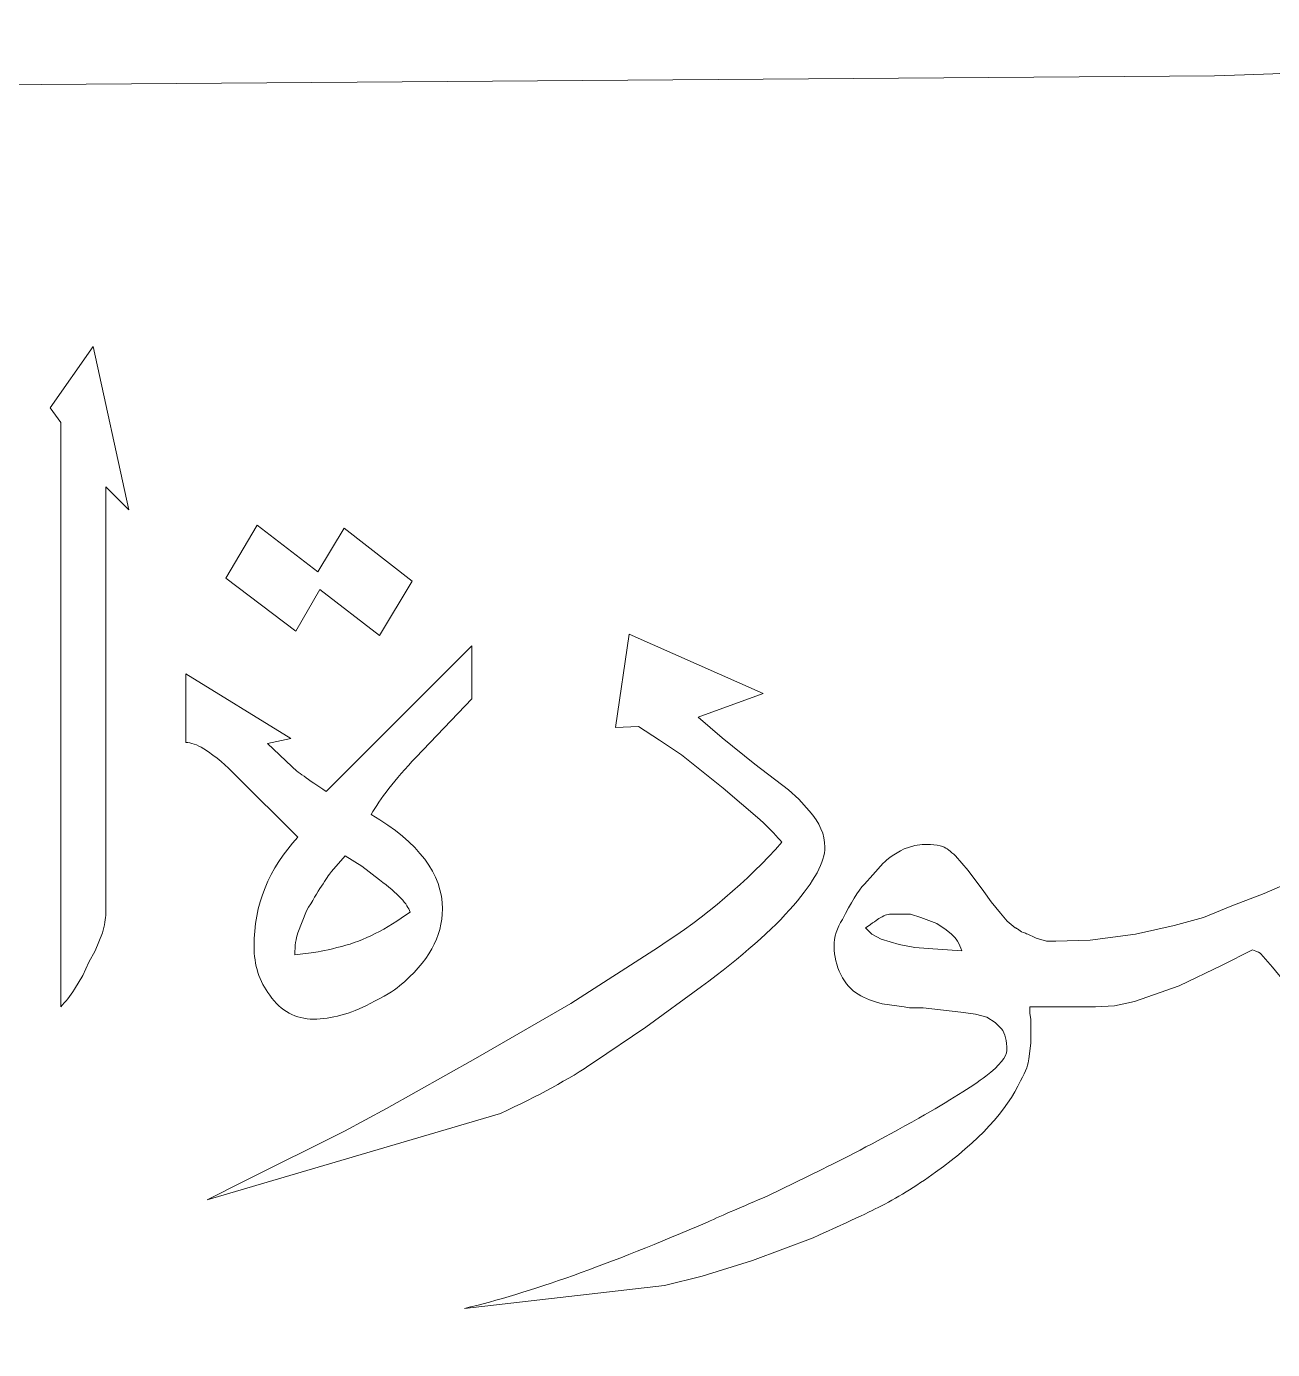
# Model space of a CAD drawing. Header units: inches. Extents: x -10.1 to 4.4, y -4.3 to 7.7.
# Drawn here: x -7.041 to -5.946, y 1.62 to 2.783 of the extents above; entities that cross this region are included whole.
import ezdxf

# ---------------------------------------------------------------- set-up
doc = ezdxf.new("R2010")
doc.units = ezdxf.units.IN
doc.header["$MEASUREMENT"] = 0
doc.layers.add('Layer 1', color=7, linetype='Continuous')

msp = doc.modelspace()

# ---------------------------------------------------------------- linework, layer by layer
at = {"layer": 'Layer 1', "color": 250, "lineweight": 5}
msp.add_open_spline([(-7.2263, -2.75), (-6.5468, -2.7457), (-5.8697, -2.7298), (-5.605, -2.7295), (-5.605, -2.7295), (-5.5469, -2.7674), (-5.4886, -2.7216), (-5.4287, -2.6465), (-5.4287, -2.6465), (-5.3914, -2.7166), (-5.3094, -2.7448), (-5.2129, -2.7224), (-5.2129, -2.7224), (-5.2129, -2.7224), (-4.9944, -2.6823), (-4.9944, -2.6823), (-4.9944, -2.6823), (-4.9944, -2.6823), (-4.685, -2.7486), (-4.685, -2.7486), (-4.685, -2.7486), (-4.5984, -2.7555), (-4.5091, -2.7053), (-4.5079, -2.5222), (-4.5079, -2.5222), (-4.4426, -2.235), (-4.6187, -2.1), (-4.4842, -1.8194), (-4.4842, -1.8194), (-4.507, -1.7291), (-4.5303, -1.4574), (-4.6127, -1.4241), (-4.6127, -1.4241), (-4.5512, -1.4205), (-4.493, -1.3276), (-4.5073, -1.1837), (-4.5073, -1.1837), (-4.5073, -1.1837), (-4.4849, 1.6364), (-4.4849, 1.6364), (-4.4849, 1.6364), (-4.4614, 1.722), (-4.5458, 1.8747), (-4.5744, 1.9267), (-4.5744, 1.9267), (-4.5765, 2.0093), (-4.4907, 2.0352), (-4.4869, 2.1697), (-4.4869, 2.1697), (-4.4869, 2.1697), (-4.4865, 2.3486), (-4.4865, 2.3486), (-4.4865, 2.3486), (-4.6105, 2.3546), (-4.8408, 2.1498), (-4.8826, 2.3909), (-4.8826, 2.3909), (-4.8811, 2.6033), (-4.7799, 2.5403), (-4.6226, 2.5161), (-4.6226, 2.5161), (-4.3514, 2.5293), (-4.5225, 2.7394), (-4.6174, 2.7359), (-4.6174, 2.7359), (-4.9019, 2.7251), (-5.1374, 2.7614), (-5.4036, 2.6502), (-5.4036, 2.6502), (-5.6819, 2.7827), (-5.7084, 2.7482), (-5.997, 2.7393), (-5.997, 2.7393), (-5.997, 2.7393), (-7.2263, 2.7302), (-7.2263, 2.7302), (-7.2263, 2.7302), (-7.2263, 2.7302), (-8.4556, 2.7393), (-8.4556, 2.7393), (-8.4556, 2.7393), (-8.7442, 2.7482), (-8.7707, 2.7827), (-9.049, 2.6502), (-9.049, 2.6502), (-9.3153, 2.7614), (-9.5507, 2.7251), (-9.8352, 2.7359), (-9.8352, 2.7359), (-9.9301, 2.7394), (-10.0959, 2.5242), (-9.8247, 2.511), (-9.8247, 2.511), (-9.6675, 2.5352), (-9.5816, 2.5441), (-9.58, 2.3913), (-9.58, 2.3913), (-9.6218, 2.1502), (-9.8422, 2.3546), (-9.9661, 2.3486), (-9.9661, 2.3486), (-9.9661, 2.3486), (-9.9657, 2.1697), (-9.9657, 2.1697), (-9.9657, 2.1697), (-9.9619, 2.0352), (-9.8761, 2.0093), (-9.8782, 1.9267), (-9.8782, 1.9267), (-9.9068, 1.8747), (-9.9912, 1.722), (-9.9677, 1.6364), (-9.9677, 1.6364), (-9.9677, 1.6364), (-9.9453, -1.1837), (-9.9453, -1.1837), (-9.9453, -1.1837), (-9.9596, -1.3276), (-9.9014, -1.4205), (-9.8399, -1.4241), (-9.8399, -1.4241), (-9.9223, -1.4574), (-9.9456, -1.7291), (-9.9684, -1.8194), (-9.9684, -1.8194), (-9.8339, -2.1), (-10.01, -2.235), (-9.9447, -2.5222), (-9.9447, -2.5222), (-9.9435, -2.7053), (-9.8542, -2.7555), (-9.7676, -2.7486), (-9.7676, -2.7486), (-9.7676, -2.7486), (-9.4582, -2.6823), (-9.4582, -2.6823), (-9.4582, -2.6823), (-9.4582, -2.6823), (-9.2397, -2.7224), (-9.2397, -2.7224), (-9.2397, -2.7224), (-9.1432, -2.7448), (-9.0612, -2.7166), (-9.0239, -2.6465), (-9.0239, -2.6465), (-8.964, -2.7216), (-8.9057, -2.7674), (-8.8476, -2.7295), (-8.8476, -2.7295), (-8.5829, -2.7298), (-7.9058, -2.7457), (-7.2263, -2.75)], degree=3, knots=[0, 0, 0, 0, 0.026316, 0.026316, 0.026316, 0.026316, 0.052632, 0.052632, 0.052632, 0.052632, 0.078947, 0.078947, 0.078947, 0.078947, 0.105263, 0.105263, 0.105263, 0.105263, 0.131579, 0.131579, 0.131579, 0.131579, 0.157895, 0.157895, 0.157895, 0.157895, 0.184211, 0.184211, 0.184211, 0.184211, 0.210526, 0.210526, 0.210526, 0.210526, 0.236842, 0.236842, 0.236842, 0.236842, 0.263158, 0.263158, 0.263158, 0.263158, 0.289474, 0.289474, 0.289474, 0.289474, 0.315789, 0.315789, 0.315789, 0.315789, 0.342105, 0.342105, 0.342105, 0.342105, 0.368421, 0.368421, 0.368421, 0.368421, 0.394737, 0.394737, 0.394737, 0.394737, 0.421053, 0.421053, 0.421053, 0.421053, 0.447368, 0.447368, 0.447368, 0.447368, 0.473684, 0.473684, 0.473684, 0.473684, 0.5, 0.5, 0.5, 0.5, 0.526316, 0.526316, 0.526316, 0.526316, 0.552632, 0.552632, 0.552632, 0.552632, 0.578947, 0.578947, 0.578947, 0.578947, 0.605263, 0.605263, 0.605263, 0.605263, 0.631579, 0.631579, 0.631579, 0.631579, 0.657895, 0.657895, 0.657895, 0.657895, 0.684211, 0.684211, 0.684211, 0.684211, 0.710526, 0.710526, 0.710526, 0.710526, 0.736842, 0.736842, 0.736842, 0.736842, 0.763158, 0.763158, 0.763158, 0.763158, 0.789474, 0.789474, 0.789474, 0.789474, 0.815789, 0.815789, 0.815789, 0.815789, 0.842105, 0.842105, 0.842105, 0.842105, 0.868421, 0.868421, 0.868421, 0.868421, 0.894737, 0.894737, 0.894737, 0.894737, 0.921053, 0.921053, 0.921053, 0.921053, 0.947368, 0.947368, 0.947368, 0.947368, 0.973684, 0.973684, 0.973684, 0.973684, 1, 1, 1, 1], dxfattribs=at)
at = {"layer": 'Layer 1', "color": 232, "lineweight": 13}
for points, knots in [([(-6.9507, 2.3582), (-6.9507, 2.3582), (-6.9709, 2.3783), (-6.9709, 2.3783), (-6.9709, 2.3783), (-6.9709, 2.3783), (-6.9709, 2.0037), (-6.9709, 2.0037), (-6.9709, 2.0037), (-6.9709, 1.9989), (-6.9719, 1.9931), (-6.9737, 1.9864), (-6.9737, 1.9864), (-6.9737, 1.9864), (-6.9801, 1.9708), (-6.9801, 1.9708), (-6.9801, 1.9708), (-6.9801, 1.9708), (-6.9857, 1.9608), (-6.9857, 1.9608), (-6.9857, 1.9608), (-6.9857, 1.9608), (-6.9912, 1.9489), (-6.9912, 1.9489), (-6.9912, 1.9489), (-6.9912, 1.9489), (-6.9985, 1.937), (-6.9985, 1.937), (-6.9985, 1.937), (-7.0022, 1.9309), (-7.0062, 1.9258), (-7.0105, 1.9215), (-7.0105, 1.9215), (-7.0105, 1.9215), (-7.0105, 2.4349), (-7.0105, 2.4349), (-7.0105, 2.4349), (-7.0105, 2.4349), (-7.0197, 2.4477), (-7.0197, 2.4477), (-7.0197, 2.4477), (-7.0197, 2.4477), (-6.982, 2.5016), (-6.982, 2.5016), (-6.982, 2.5016), (-6.982, 2.5016), (-6.9507, 2.3582), (-6.9507, 2.3582)], [0, 0, 0, 0, 0.083333, 0.083333, 0.083333, 0.083333, 0.166667, 0.166667, 0.166667, 0.166667, 0.25, 0.25, 0.25, 0.25, 0.333333, 0.333333, 0.333333, 0.333333, 0.416667, 0.416667, 0.416667, 0.416667, 0.5, 0.5, 0.5, 0.5, 0.583333, 0.583333, 0.583333, 0.583333, 0.666667, 0.666667, 0.666667, 0.666667, 0.75, 0.75, 0.75, 0.75, 0.833333, 0.833333, 0.833333, 0.833333, 0.916667, 0.916667, 0.916667, 0.916667, 1, 1, 1, 1]), ([(-6.7019, 2.2953), (-6.7019, 2.2953), (-6.7304, 2.2478), (-6.7304, 2.2478), (-6.7304, 2.2478), (-6.7304, 2.2478), (-6.7828, 2.288), (-6.7828, 2.288), (-6.7828, 2.288), (-6.7828, 2.288), (-6.8039, 2.2514), (-6.8039, 2.2514), (-6.8039, 2.2514), (-6.8039, 2.2514), (-6.8655, 2.298), (-6.8655, 2.298), (-6.8655, 2.298), (-6.8655, 2.298), (-6.8379, 2.3446), (-6.8379, 2.3446), (-6.8379, 2.3446), (-6.8379, 2.3446), (-6.7846, 2.3035), (-6.7846, 2.3035), (-6.7846, 2.3035), (-6.7846, 2.3035), (-6.7616, 2.3419), (-6.7616, 2.3419), (-6.7616, 2.3419), (-6.7616, 2.3419), (-6.7019, 2.2953), (-6.7019, 2.2953)], [0, 0, 0, 0, 0.125, 0.125, 0.125, 0.125, 0.25, 0.25, 0.25, 0.25, 0.375, 0.375, 0.375, 0.375, 0.5, 0.5, 0.5, 0.5, 0.625, 0.625, 0.625, 0.625, 0.75, 0.75, 0.75, 0.75, 0.875, 0.875, 0.875, 0.875, 1, 1, 1, 1]), ([(-6.3393, 2.0617), (-6.3393, 2.0489), (-6.3485, 2.0319), (-6.3668, 2.0106), (-6.3668, 2.0106), (-6.3852, 1.9893), (-6.4122, 1.9655), (-6.4478, 1.9393), (-6.4478, 1.9393), (-6.4478, 1.9393), (-6.4965, 1.9037), (-6.4965, 1.9037), (-6.4965, 1.9037), (-6.4965, 1.9037), (-6.5425, 1.8726), (-6.5425, 1.8726), (-6.5425, 1.8726), (-6.5639, 1.858), (-6.5912, 1.8431), (-6.6243, 1.8279), (-6.6243, 1.8279), (-6.6243, 1.8279), (-6.8818, 1.752), (-6.8818, 1.752), (-6.8818, 1.752), (-6.8818, 1.752), (-6.8487, 1.7685), (-6.8487, 1.7685), (-6.8487, 1.7685), (-6.8487, 1.7685), (-6.7612, 1.8122), (-6.7612, 1.8122), (-6.7612, 1.8122), (-6.7612, 1.8122), (-6.7244, 1.8323), (-6.7244, 1.8323), (-6.7244, 1.8323), (-6.7244, 1.8323), (-6.6462, 1.876), (-6.6462, 1.876), (-6.6462, 1.876), (-6.6462, 1.876), (-6.5624, 1.9244), (-6.5624, 1.9244), (-6.5624, 1.9244), (-6.5624, 1.9244), (-6.4855, 1.974), (-6.4855, 1.974), (-6.4855, 1.974), (-6.4438, 2.0008), (-6.4076, 2.0316), (-6.377, 2.0661), (-6.377, 2.0661), (-6.3806, 2.0704), (-6.3871, 2.0771), (-6.3963, 2.0862), (-6.3963, 2.0862), (-6.3963, 2.0862), (-6.4286, 2.1137), (-6.4286, 2.1137), (-6.4286, 2.1137), (-6.4286, 2.1137), (-6.4652, 2.143), (-6.4652, 2.143), (-6.4652, 2.143), (-6.4652, 2.143), (-6.4845, 2.1558), (-6.4845, 2.1558), (-6.4845, 2.1558), (-6.4845, 2.1558), (-6.5029, 2.1677), (-6.5029, 2.1677), (-6.5029, 2.1677), (-6.5029, 2.1677), (-6.5232, 2.1668), (-6.5232, 2.1668), (-6.5232, 2.1668), (-6.5232, 2.1668), (-6.5112, 2.249), (-6.5112, 2.249), (-6.5112, 2.249), (-6.5112, 2.249), (-6.3935, 2.1969), (-6.3935, 2.1969), (-6.3935, 2.1969), (-6.3935, 2.1969), (-6.4505, 2.1759), (-6.4505, 2.1759), (-6.4505, 2.1759), (-6.4505, 2.1759), (-6.4294, 2.1577), (-6.4294, 2.1577), (-6.4294, 2.1577), (-6.4294, 2.1577), (-6.4009, 2.1348), (-6.4009, 2.1348), (-6.4009, 2.1348), (-6.4009, 2.1348), (-6.3714, 2.112), (-6.3714, 2.112), (-6.3714, 2.112), (-6.3714, 2.112), (-6.3622, 2.1038), (-6.3622, 2.1038), (-6.3622, 2.1038), (-6.3622, 2.1038), (-6.3531, 2.0937), (-6.3531, 2.0937), (-6.3531, 2.0937), (-6.3439, 2.0834), (-6.3393, 2.0727), (-6.3393, 2.0617)], [0, 0, 0, 0, 0.035714, 0.035714, 0.035714, 0.035714, 0.071429, 0.071429, 0.071429, 0.071429, 0.107143, 0.107143, 0.107143, 0.107143, 0.142857, 0.142857, 0.142857, 0.142857, 0.178571, 0.178571, 0.178571, 0.178571, 0.214286, 0.214286, 0.214286, 0.214286, 0.25, 0.25, 0.25, 0.25, 0.285714, 0.285714, 0.285714, 0.285714, 0.321429, 0.321429, 0.321429, 0.321429, 0.357143, 0.357143, 0.357143, 0.357143, 0.392857, 0.392857, 0.392857, 0.392857, 0.428571, 0.428571, 0.428571, 0.428571, 0.464286, 0.464286, 0.464286, 0.464286, 0.5, 0.5, 0.5, 0.5, 0.535714, 0.535714, 0.535714, 0.535714, 0.571429, 0.571429, 0.571429, 0.571429, 0.607143, 0.607143, 0.607143, 0.607143, 0.642857, 0.642857, 0.642857, 0.642857, 0.678571, 0.678571, 0.678571, 0.678571, 0.714286, 0.714286, 0.714286, 0.714286, 0.75, 0.75, 0.75, 0.75, 0.785714, 0.785714, 0.785714, 0.785714, 0.821429, 0.821429, 0.821429, 0.821429, 0.857143, 0.857143, 0.857143, 0.857143, 0.892857, 0.892857, 0.892857, 0.892857, 0.928571, 0.928571, 0.928571, 0.928571, 0.964286, 0.964286, 0.964286, 0.964286, 1, 1, 1, 1]), ([(-6.6494, 2.192), (-6.6494, 2.192), (-6.6982, 2.1409), (-6.6982, 2.1409), (-6.6982, 2.1409), (-6.7172, 2.1208), (-6.7304, 2.104), (-6.7377, 2.0906), (-6.7377, 2.0906), (-6.696, 2.0657), (-6.6752, 2.038), (-6.6752, 2.0075), (-6.6752, 2.0075), (-6.6752, 1.9831), (-6.6878, 1.9606), (-6.7129, 1.9399), (-6.7129, 1.9399), (-6.7178, 1.9356), (-6.7264, 1.9305), (-6.7386, 1.9244), (-6.7386, 1.9244), (-6.7564, 1.9152), (-6.773, 1.9107), (-6.7883, 1.9107), (-6.7883, 1.9107), (-6.8042, 1.9107), (-6.8171, 1.9177), (-6.8269, 1.9317), (-6.8269, 1.9317), (-6.8361, 1.9439), (-6.8407, 1.9582), (-6.8407, 1.9746), (-6.8407, 1.9746), (-6.8407, 2.0112), (-6.8278, 2.0431), (-6.8021, 2.0705), (-6.8021, 2.0705), (-6.8021, 2.0705), (-6.8573, 2.1254), (-6.8573, 2.1254), (-6.8573, 2.1254), (-6.8646, 2.1333), (-6.8738, 2.1409), (-6.8848, 2.1482), (-6.8848, 2.1482), (-6.891, 2.1519), (-6.8962, 2.1537), (-6.9005, 2.1537), (-6.9005, 2.1537), (-6.9005, 2.1537), (-6.9005, 2.214), (-6.9005, 2.214), (-6.9005, 2.214), (-6.9005, 2.214), (-6.8085, 2.1573), (-6.8085, 2.1573), (-6.8085, 2.1573), (-6.8085, 2.1573), (-6.8288, 2.1528), (-6.8288, 2.1528), (-6.8288, 2.1528), (-6.8288, 2.1528), (-6.8076, 2.1327), (-6.8076, 2.1327), (-6.8076, 2.1327), (-6.8033, 2.1284), (-6.7932, 2.1211), (-6.7773, 2.1107), (-6.7773, 2.1107), (-6.7773, 2.1107), (-6.6494, 2.2386), (-6.6494, 2.2386), (-6.6494, 2.2386), (-6.6494, 2.2386), (-6.6494, 2.192), (-6.6494, 2.192)], [0, 0, 0, 0, 0.052632, 0.052632, 0.052632, 0.052632, 0.105263, 0.105263, 0.105263, 0.105263, 0.157895, 0.157895, 0.157895, 0.157895, 0.210526, 0.210526, 0.210526, 0.210526, 0.263158, 0.263158, 0.263158, 0.263158, 0.315789, 0.315789, 0.315789, 0.315789, 0.368421, 0.368421, 0.368421, 0.368421, 0.421053, 0.421053, 0.421053, 0.421053, 0.473684, 0.473684, 0.473684, 0.473684, 0.526316, 0.526316, 0.526316, 0.526316, 0.578947, 0.578947, 0.578947, 0.578947, 0.631579, 0.631579, 0.631579, 0.631579, 0.684211, 0.684211, 0.684211, 0.684211, 0.736842, 0.736842, 0.736842, 0.736842, 0.789474, 0.789474, 0.789474, 0.789474, 0.842105, 0.842105, 0.842105, 0.842105, 0.894737, 0.894737, 0.894737, 0.894737, 0.947368, 0.947368, 0.947368, 0.947368, 1, 1, 1, 1]), ([(-5.6639, 1.959), (-5.6694, 1.9541), (-5.6774, 1.9486), (-5.6878, 1.9425), (-5.6878, 1.9425), (-5.6878, 1.9425), (-5.7089, 1.9306), (-5.7089, 1.9306), (-5.7089, 1.9306), (-5.72, 1.9245), (-5.7319, 1.9215), (-5.7448, 1.9215), (-5.7448, 1.9215), (-5.7521, 1.9215), (-5.7574, 1.922), (-5.7604, 1.9229), (-5.7604, 1.9229), (-5.7635, 1.9238), (-5.7669, 1.9261), (-5.7705, 1.9297), (-5.7705, 1.9297), (-5.7705, 1.9297), (-5.7733, 1.9334), (-5.7733, 1.9334), (-5.7733, 1.9334), (-5.7733, 1.9334), (-5.7761, 1.9361), (-5.7761, 1.9361), (-5.7761, 1.9361), (-5.7761, 1.9361), (-5.7871, 1.9526), (-5.7871, 1.9526), (-5.7871, 1.9526), (-5.7871, 1.9526), (-5.7935, 1.9635), (-5.7935, 1.9635), (-5.7935, 1.9635), (-5.7935, 1.9635), (-5.799, 1.9663), (-5.799, 1.9663), (-5.799, 1.9663), (-5.8389, 1.9352), (-5.8695, 1.9203), (-5.891, 1.9215), (-5.891, 1.9215), (-5.891, 1.9215), (-5.9066, 1.9224), (-5.9066, 1.9224), (-5.9066, 1.9224), (-5.9066, 1.9224), (-5.9158, 1.9252), (-5.9158, 1.9252), (-5.9158, 1.9252), (-5.9158, 1.9252), (-5.9223, 1.9297), (-5.9223, 1.9297), (-5.9223, 1.9297), (-5.9223, 1.9297), (-5.9342, 1.9416), (-5.9342, 1.9416), (-5.9342, 1.9416), (-5.9342, 1.9416), (-5.9462, 1.9562), (-5.9462, 1.9562), (-5.9462, 1.9562), (-5.9462, 1.9562), (-5.9563, 1.9681), (-5.9563, 1.9681), (-5.9563, 1.9681), (-5.9569, 1.9687), (-5.9593, 1.9699), (-5.9636, 1.9717), (-5.9636, 1.9717), (-5.9636, 1.9717), (-5.9903, 1.958), (-5.9903, 1.958), (-5.9903, 1.958), (-5.9903, 1.958), (-6.028, 1.9398), (-6.028, 1.9398), (-6.028, 1.9398), (-6.028, 1.9398), (-6.0675, 1.9261), (-6.0675, 1.9261), (-6.0675, 1.9261), (-6.0675, 1.9261), (-6.085, 1.9224), (-6.085, 1.9224), (-6.085, 1.9224), (-6.085, 1.9224), (-6.1016, 1.9215), (-6.1016, 1.9215), (-6.1016, 1.9215), (-6.1016, 1.9215), (-6.1207, 1.9215), (-6.1207, 1.9215), (-6.1207, 1.9215), (-6.1207, 1.9215), (-6.1521, 1.9215), (-6.1521, 1.9215), (-6.1521, 1.9215), (-6.1521, 1.9215), (-6.1593, 1.9215), (-6.1593, 1.9215), (-6.1593, 1.9215), (-6.1593, 1.9215), (-6.1593, 1.916), (-6.1593, 1.916), (-6.1593, 1.916), (-6.1593, 1.916), (-6.1584, 1.9105), (-6.1584, 1.9105), (-6.1584, 1.9105), (-6.1584, 1.9105), (-6.1584, 1.8895), (-6.1584, 1.8895), (-6.1584, 1.8895), (-6.1584, 1.8895), (-6.1602, 1.8758), (-6.1602, 1.8758), (-6.1602, 1.8758), (-6.1602, 1.8716), (-6.1627, 1.8652), (-6.1676, 1.8566), (-6.1676, 1.8566), (-6.1792, 1.8304), (-6.204, 1.8036), (-6.242, 1.7762), (-6.242, 1.7762), (-6.2598, 1.7634), (-6.2767, 1.7531), (-6.2926, 1.7452), (-6.2926, 1.7452), (-6.2987, 1.7421), (-6.3082, 1.7376), (-6.3211, 1.7315), (-6.3211, 1.7315), (-6.3266, 1.729), (-6.3361, 1.7248), (-6.3496, 1.7187), (-6.3496, 1.7187), (-6.3496, 1.7187), (-6.403, 1.6986), (-6.403, 1.6986), (-6.403, 1.6986), (-6.403, 1.6986), (-6.4471, 1.6849), (-6.4471, 1.6849), (-6.4471, 1.6849), (-6.4471, 1.6849), (-6.4802, 1.6767), (-6.4802, 1.6767), (-6.4802, 1.6767), (-6.4802, 1.6767), (-6.6558, 1.6566), (-6.6558, 1.6566), (-6.6558, 1.6566), (-6.5994, 1.67), (-6.5283, 1.6952), (-6.4425, 1.7324), (-6.4425, 1.7324), (-6.429, 1.7385), (-6.4115, 1.7461), (-6.3901, 1.7552), (-6.3901, 1.7552), (-6.3901, 1.7552), (-6.3413, 1.779), (-6.3413, 1.779), (-6.3413, 1.779), (-6.3187, 1.7899), (-6.2905, 1.8049), (-6.2568, 1.8237), (-6.2568, 1.8237), (-6.2298, 1.839), (-6.2102, 1.8513), (-6.1979, 1.8607), (-6.1979, 1.8607), (-6.1856, 1.8702), (-6.1795, 1.8776), (-6.1795, 1.8831), (-6.1795, 1.8831), (-6.1795, 1.8917), (-6.181, 1.8981), (-6.1841, 1.9023), (-6.1841, 1.9023), (-6.1841, 1.9023), (-6.1896, 1.9078), (-6.1896, 1.9078), (-6.1896, 1.9078), (-6.1896, 1.9078), (-6.197, 1.9124), (-6.197, 1.9124), (-6.197, 1.9124), (-6.197, 1.9124), (-6.2071, 1.9151), (-6.2071, 1.9151), (-6.2071, 1.9151), (-6.2071, 1.9151), (-6.22, 1.9169), (-6.22, 1.9169), (-6.22, 1.9169), (-6.22, 1.9169), (-6.2531, 1.9206), (-6.2531, 1.9206), (-6.2531, 1.9206), (-6.2531, 1.9206), (-6.265, 1.9206), (-6.265, 1.9206), (-6.265, 1.9206), (-6.265, 1.9206), (-6.2696, 1.9215), (-6.2696, 1.9215), (-6.2696, 1.9215), (-6.2696, 1.9215), (-6.2889, 1.9242), (-6.2889, 1.9242), (-6.2889, 1.9242), (-6.2969, 1.9261), (-6.304, 1.9288), (-6.3101, 1.9325), (-6.3101, 1.9325), (-6.3162, 1.9361), (-6.3213, 1.9419), (-6.3253, 1.9498), (-6.3253, 1.9498), (-6.3292, 1.9577), (-6.3312, 1.966), (-6.3312, 1.9745), (-6.3312, 1.9745), (-6.3312, 1.983), (-6.3288, 1.9909), (-6.3239, 1.9982), (-6.3239, 1.9982), (-6.3165, 2.0129), (-6.3101, 2.0232), (-6.3046, 2.0293), (-6.3046, 2.0293), (-6.3046, 2.0293), (-6.2972, 2.0375), (-6.2972, 2.0375), (-6.2972, 2.0375), (-6.2972, 2.0375), (-6.288, 2.0476), (-6.288, 2.0476), (-6.288, 2.0476), (-6.285, 2.0512), (-6.2788, 2.0555), (-6.2696, 2.0604), (-6.2696, 2.0604), (-6.2696, 2.0604), (-6.2604, 2.0631), (-6.2604, 2.0631), (-6.2604, 2.0631), (-6.2604, 2.0631), (-6.254, 2.064), (-6.254, 2.064), (-6.254, 2.064), (-6.254, 2.064), (-6.2466, 2.064), (-6.2466, 2.064), (-6.2466, 2.064), (-6.2423, 2.064), (-6.2387, 2.0634), (-6.2356, 2.0622), (-6.2356, 2.0622), (-6.2325, 2.061), (-6.2289, 2.0582), (-6.2246, 2.054), (-6.2246, 2.054), (-6.2246, 2.054), (-6.2135, 2.0412), (-6.2135, 2.0412), (-6.2135, 2.0412), (-6.2135, 2.0412), (-6.1997, 2.0229), (-6.1997, 2.0229), (-6.1997, 2.0229), (-6.1997, 2.0229), (-6.1933, 2.0138), (-6.1933, 2.0138), (-6.1933, 2.0138), (-6.1933, 2.0138), (-6.185, 2.0037), (-6.185, 2.0037), (-6.185, 2.0037), (-6.1814, 1.9989), (-6.1771, 1.9946), (-6.1722, 1.9909), (-6.1722, 1.9909), (-6.1715, 1.9909), (-6.1705, 1.9903), (-6.1689, 1.9891), (-6.1689, 1.9891), (-6.1674, 1.9879), (-6.1657, 1.987), (-6.1639, 1.9864), (-6.1639, 1.9864), (-6.162, 1.9858), (-6.1587, 1.9842), (-6.1538, 1.9818), (-6.1538, 1.9818), (-6.1538, 1.9818), (-6.1446, 1.9791), (-6.1446, 1.9791), (-6.1446, 1.9791), (-6.1446, 1.9791), (-6.1365, 1.9791), (-6.1365, 1.9791), (-6.1365, 1.9791), (-6.1365, 1.9791), (-6.1062, 1.98), (-6.1062, 1.98), (-6.1062, 1.98), (-6.1062, 1.98), (-6.0666, 1.9854), (-6.0666, 1.9854), (-6.0666, 1.9854), (-6.0666, 1.9854), (-6.0326, 1.9928), (-6.0326, 1.9928), (-6.0326, 1.9928), (-6.0326, 1.9928), (-6.0069, 2.0001), (-6.0069, 2.0001), (-6.0069, 2.0001), (-6.0069, 2.0001), (-5.982, 2.0101), (-5.982, 2.0101), (-5.982, 2.0101), (-5.982, 2.0101), (-5.9535, 2.0211), (-5.9535, 2.0211), (-5.9535, 2.0211), (-5.9535, 2.0211), (-5.9259, 2.033), (-5.9259, 2.033), (-5.9259, 2.033), (-5.9259, 2.033), (-5.9048, 2.0384), (-5.9048, 2.0384), (-5.9048, 2.0384), (-5.9048, 2.0384), (-5.9075, 2.0348), (-5.9075, 2.0348), (-5.9075, 2.0348), (-5.9075, 2.0348), (-5.9131, 2.0256), (-5.9131, 2.0256), (-5.9131, 2.0256), (-5.9131, 2.0256), (-5.9195, 2.0156), (-5.9195, 2.0156), (-5.9195, 2.0156), (-5.9195, 2.0156), (-5.925, 2.0065), (-5.925, 2.0065), (-5.925, 2.0065), (-5.925, 2.0065), (-5.9287, 1.9992), (-5.9287, 1.9992), (-5.9287, 1.9992), (-5.9287, 1.9992), (-5.9296, 1.9928), (-5.9296, 1.9928), (-5.9296, 1.9928), (-5.9296, 1.9928), (-5.9195, 1.9827), (-5.9195, 1.9827), (-5.9195, 1.9827), (-5.9195, 1.9827), (-5.9075, 1.9745), (-5.9075, 1.9745), (-5.9075, 1.9745), (-5.9008, 1.9714), (-5.8922, 1.9693), (-5.8818, 1.9681), (-5.8818, 1.9681), (-5.8671, 1.9681), (-5.8539, 1.9714), (-5.8423, 1.9781), (-5.8423, 1.9781), (-5.8423, 1.9781), (-5.8184, 1.9918), (-5.8184, 1.9918), (-5.8184, 1.9918), (-5.8184, 1.9918), (-5.788, 2.0119), (-5.788, 2.0119), (-5.788, 2.0119), (-5.788, 2.0119), (-5.7595, 2.032), (-5.7595, 2.032), (-5.7595, 2.032), (-5.7595, 2.032), (-5.7393, 2.0448), (-5.7393, 2.0448), (-5.7393, 2.0448), (-5.7393, 2.0448), (-5.743, 2.0394), (-5.743, 2.0394), (-5.743, 2.0394), (-5.743, 2.0394), (-5.7512, 2.022), (-5.7512, 2.022), (-5.7512, 2.022), (-5.7512, 2.022), (-5.7595, 2.0056), (-5.7595, 2.0056), (-5.7595, 2.0056), (-5.7607, 2.0043), (-5.762, 2.0019), (-5.7632, 1.9982), (-5.7632, 1.9982), (-5.7515, 1.9806), (-5.7371, 1.9708), (-5.72, 1.969), (-5.72, 1.969), (-5.7181, 1.969), (-5.7141, 1.9696), (-5.708, 1.9708), (-5.708, 1.9708), (-5.708, 1.9708), (-5.6961, 1.9754), (-5.6961, 1.9754), (-5.6961, 1.9754), (-5.6961, 1.9754), (-5.6823, 1.9827), (-5.6823, 1.9827), (-5.6823, 1.9827), (-5.6823, 1.9827), (-5.6418, 2.0119), (-5.6418, 2.0119), (-5.6418, 2.0119), (-5.6418, 2.0119), (-5.6326, 2.0193), (-5.6326, 2.0193), (-5.6326, 2.0193), (-5.6326, 2.0193), (-5.6124, 2.0366), (-5.6124, 2.0366), (-5.6124, 2.0366), (-5.6124, 2.0366), (-5.594, 2.0512), (-5.594, 2.0512), (-5.594, 2.0512), (-5.594, 2.0512), (-5.6078, 2.0229), (-5.6078, 2.0229), (-5.6078, 2.0229), (-5.6078, 2.0229), (-5.6115, 2.0138), (-5.6115, 2.0138), (-5.6115, 2.0138), (-5.6115, 2.0138), (-5.6142, 2.0056), (-5.6142, 2.0056), (-5.6142, 2.0056), (-5.6173, 1.9958), (-5.6338, 1.9803), (-5.6639, 1.959)], [0, 0, 0, 0, 0.008696, 0.008696, 0.008696, 0.008696, 0.017391, 0.017391, 0.017391, 0.017391, 0.026087, 0.026087, 0.026087, 0.026087, 0.034783, 0.034783, 0.034783, 0.034783, 0.043478, 0.043478, 0.043478, 0.043478, 0.052174, 0.052174, 0.052174, 0.052174, 0.06087, 0.06087, 0.06087, 0.06087, 0.069565, 0.069565, 0.069565, 0.069565, 0.078261, 0.078261, 0.078261, 0.078261, 0.086957, 0.086957, 0.086957, 0.086957, 0.095652, 0.095652, 0.095652, 0.095652, 0.104348, 0.104348, 0.104348, 0.104348, 0.113043, 0.113043, 0.113043, 0.113043, 0.121739, 0.121739, 0.121739, 0.121739, 0.130435, 0.130435, 0.130435, 0.130435, 0.13913, 0.13913, 0.13913, 0.13913, 0.147826, 0.147826, 0.147826, 0.147826, 0.156522, 0.156522, 0.156522, 0.156522, 0.165217, 0.165217, 0.165217, 0.165217, 0.173913, 0.173913, 0.173913, 0.173913, 0.182609, 0.182609, 0.182609, 0.182609, 0.191304, 0.191304, 0.191304, 0.191304, 0.2, 0.2, 0.2, 0.2, 0.208696, 0.208696, 0.208696, 0.208696, 0.217391, 0.217391, 0.217391, 0.217391, 0.226087, 0.226087, 0.226087, 0.226087, 0.234783, 0.234783, 0.234783, 0.234783, 0.243478, 0.243478, 0.243478, 0.243478, 0.252174, 0.252174, 0.252174, 0.252174, 0.26087, 0.26087, 0.26087, 0.26087, 0.269565, 0.269565, 0.269565, 0.269565, 0.278261, 0.278261, 0.278261, 0.278261, 0.286957, 0.286957, 0.286957, 0.286957, 0.295652, 0.295652, 0.295652, 0.295652, 0.304348, 0.304348, 0.304348, 0.304348, 0.313043, 0.313043, 0.313043, 0.313043, 0.321739, 0.321739, 0.321739, 0.321739, 0.330435, 0.330435, 0.330435, 0.330435, 0.33913, 0.33913, 0.33913, 0.33913, 0.347826, 0.347826, 0.347826, 0.347826, 0.356522, 0.356522, 0.356522, 0.356522, 0.365217, 0.365217, 0.365217, 0.365217, 0.373913, 0.373913, 0.373913, 0.373913, 0.382609, 0.382609, 0.382609, 0.382609, 0.391304, 0.391304, 0.391304, 0.391304, 0.4, 0.4, 0.4, 0.4, 0.408696, 0.408696, 0.408696, 0.408696, 0.417391, 0.417391, 0.417391, 0.417391, 0.426087, 0.426087, 0.426087, 0.426087, 0.434783, 0.434783, 0.434783, 0.434783, 0.443478, 0.443478, 0.443478, 0.443478, 0.452174, 0.452174, 0.452174, 0.452174, 0.46087, 0.46087, 0.46087, 0.46087, 0.469565, 0.469565, 0.469565, 0.469565, 0.478261, 0.478261, 0.478261, 0.478261, 0.486957, 0.486957, 0.486957, 0.486957, 0.495652, 0.495652, 0.495652, 0.495652, 0.504348, 0.504348, 0.504348, 0.504348, 0.513043, 0.513043, 0.513043, 0.513043, 0.521739, 0.521739, 0.521739, 0.521739, 0.530435, 0.530435, 0.530435, 0.530435, 0.53913, 0.53913, 0.53913, 0.53913, 0.547826, 0.547826, 0.547826, 0.547826, 0.556522, 0.556522, 0.556522, 0.556522, 0.565217, 0.565217, 0.565217, 0.565217, 0.573913, 0.573913, 0.573913, 0.573913, 0.582609, 0.582609, 0.582609, 0.582609, 0.591304, 0.591304, 0.591304, 0.591304, 0.6, 0.6, 0.6, 0.6, 0.608696, 0.608696, 0.608696, 0.608696, 0.617391, 0.617391, 0.617391, 0.617391, 0.626087, 0.626087, 0.626087, 0.626087, 0.634783, 0.634783, 0.634783, 0.634783, 0.643478, 0.643478, 0.643478, 0.643478, 0.652174, 0.652174, 0.652174, 0.652174, 0.66087, 0.66087, 0.66087, 0.66087, 0.669565, 0.669565, 0.669565, 0.669565, 0.678261, 0.678261, 0.678261, 0.678261, 0.686957, 0.686957, 0.686957, 0.686957, 0.695652, 0.695652, 0.695652, 0.695652, 0.704348, 0.704348, 0.704348, 0.704348, 0.713043, 0.713043, 0.713043, 0.713043, 0.721739, 0.721739, 0.721739, 0.721739, 0.730435, 0.730435, 0.730435, 0.730435, 0.73913, 0.73913, 0.73913, 0.73913, 0.747826, 0.747826, 0.747826, 0.747826, 0.756522, 0.756522, 0.756522, 0.756522, 0.765217, 0.765217, 0.765217, 0.765217, 0.773913, 0.773913, 0.773913, 0.773913, 0.782609, 0.782609, 0.782609, 0.782609, 0.791304, 0.791304, 0.791304, 0.791304, 0.8, 0.8, 0.8, 0.8, 0.808696, 0.808696, 0.808696, 0.808696, 0.817391, 0.817391, 0.817391, 0.817391, 0.826087, 0.826087, 0.826087, 0.826087, 0.834783, 0.834783, 0.834783, 0.834783, 0.843478, 0.843478, 0.843478, 0.843478, 0.852174, 0.852174, 0.852174, 0.852174, 0.86087, 0.86087, 0.86087, 0.86087, 0.869565, 0.869565, 0.869565, 0.869565, 0.878261, 0.878261, 0.878261, 0.878261, 0.886957, 0.886957, 0.886957, 0.886957, 0.895652, 0.895652, 0.895652, 0.895652, 0.904348, 0.904348, 0.904348, 0.904348, 0.913043, 0.913043, 0.913043, 0.913043, 0.921739, 0.921739, 0.921739, 0.921739, 0.930435, 0.930435, 0.930435, 0.930435, 0.93913, 0.93913, 0.93913, 0.93913, 0.947826, 0.947826, 0.947826, 0.947826, 0.956522, 0.956522, 0.956522, 0.956522, 0.965217, 0.965217, 0.965217, 0.965217, 0.973913, 0.973913, 0.973913, 0.973913, 0.982609, 0.982609, 0.982609, 0.982609, 0.991304, 0.991304, 0.991304, 0.991304, 1, 1, 1, 1]), ([(-6.7037, 2.0048), (-6.7055, 2.0115), (-6.7144, 2.0209), (-6.7304, 2.0331), (-6.7304, 2.0331), (-6.7304, 2.0331), (-6.746, 2.045), (-6.746, 2.045), (-6.746, 2.045), (-6.746, 2.045), (-6.7607, 2.0541), (-6.7607, 2.0541), (-6.7607, 2.0541), (-6.7607, 2.0541), (-6.7727, 2.0404), (-6.7727, 2.0404), (-6.7727, 2.0404), (-6.777, 2.0349), (-6.7843, 2.0233), (-6.7947, 2.0057), (-6.7947, 2.0057), (-6.7947, 2.0057), (-6.8021, 1.9865), (-6.8021, 1.9865), (-6.8021, 1.9865), (-6.8039, 1.9816), (-6.8048, 1.9752), (-6.8048, 1.9673), (-6.8048, 1.9673), (-6.8048, 1.9673), (-6.7883, 1.9691), (-6.7883, 1.9691), (-6.7883, 1.9691), (-6.784, 1.9697), (-6.7757, 1.9716), (-6.7635, 1.9746), (-6.7635, 1.9746), (-6.7445, 1.9795), (-6.7245, 1.9895), (-6.7037, 2.0048)], [0, 0, 0, 0, 0.1, 0.1, 0.1, 0.1, 0.2, 0.2, 0.2, 0.2, 0.3, 0.3, 0.3, 0.3, 0.4, 0.4, 0.4, 0.4, 0.5, 0.5, 0.5, 0.5, 0.6, 0.6, 0.6, 0.6, 0.7, 0.7, 0.7, 0.7, 0.8, 0.8, 0.8, 0.8, 0.9, 0.9, 0.9, 0.9, 1, 1, 1, 1]), ([(-6.2191, 1.9708), (-6.2209, 1.9769), (-6.224, 1.9818), (-6.2282, 1.9854), (-6.2282, 1.9854), (-6.2282, 1.9854), (-6.2328, 1.9891), (-6.2328, 1.9891), (-6.2328, 1.9891), (-6.2328, 1.9891), (-6.2411, 1.9946), (-6.2411, 1.9946), (-6.2411, 1.9946), (-6.2411, 1.9946), (-6.2549, 2.0001), (-6.2549, 2.0001), (-6.2549, 2.0001), (-6.2549, 2.0001), (-6.2641, 2.0028), (-6.2641, 2.0028), (-6.2641, 2.0028), (-6.2641, 2.0028), (-6.2825, 2.0028), (-6.2825, 2.0028), (-6.2825, 2.0028), (-6.2831, 2.0028), (-6.284, 2.0027), (-6.2853, 2.0024), (-6.2853, 2.0024), (-6.2865, 2.002), (-6.2883, 2.0011), (-6.2908, 1.9996), (-6.2908, 1.9996), (-6.2932, 1.9981), (-6.2975, 1.9952), (-6.3036, 1.9909), (-6.3036, 1.9909), (-6.3036, 1.9909), (-6.2981, 1.9854), (-6.2981, 1.9854), (-6.2981, 1.9854), (-6.2981, 1.9854), (-6.2899, 1.9809), (-6.2899, 1.9809), (-6.2899, 1.9809), (-6.2899, 1.9809), (-6.2742, 1.9763), (-6.2742, 1.9763), (-6.2742, 1.9763), (-6.2742, 1.9763), (-6.2604, 1.9736), (-6.2604, 1.9736), (-6.2604, 1.9736), (-6.2604, 1.9736), (-6.2485, 1.9727), (-6.2485, 1.9727), (-6.2485, 1.9727), (-6.2485, 1.9727), (-6.2191, 1.9708), (-6.2191, 1.9708)], [0, 0, 0, 0, 0.066667, 0.066667, 0.066667, 0.066667, 0.133333, 0.133333, 0.133333, 0.133333, 0.2, 0.2, 0.2, 0.2, 0.266667, 0.266667, 0.266667, 0.266667, 0.333333, 0.333333, 0.333333, 0.333333, 0.4, 0.4, 0.4, 0.4, 0.466667, 0.466667, 0.466667, 0.466667, 0.533333, 0.533333, 0.533333, 0.533333, 0.6, 0.6, 0.6, 0.6, 0.666667, 0.666667, 0.666667, 0.666667, 0.733333, 0.733333, 0.733333, 0.733333, 0.8, 0.8, 0.8, 0.8, 0.866667, 0.866667, 0.866667, 0.866667, 0.933333, 0.933333, 0.933333, 0.933333, 1, 1, 1, 1])]:
    msp.add_open_spline(points, degree=3, knots=knots, dxfattribs=at)

doc.saveas('drawing.dxf')
